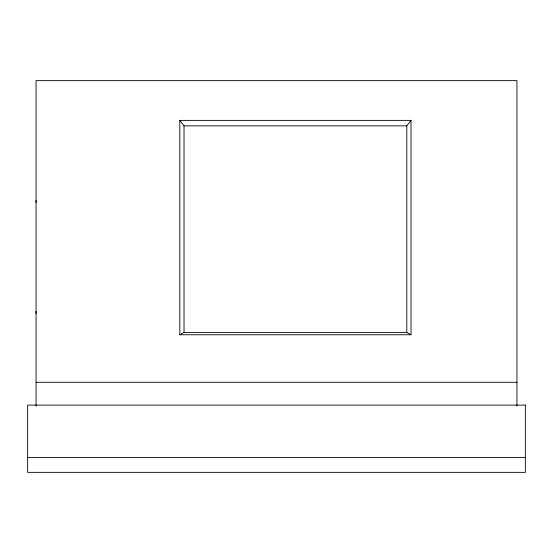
<?xml version="1.0" encoding="UTF-8"?>
<svg xmlns="http://www.w3.org/2000/svg" width="553" height="553" viewBox="0 0 553 553"><rect width="100%" height="100%" fill="white"/><g stroke="black" fill="none" stroke-linecap="round" stroke-linejoin="round"><path stroke-width="0.83" d="M36.056 313.51L36.056 311.387M36.056 202.46L36.056 200.532M411.01 334.752L406.808 332.429L406.808 125.863L411.01 120.388L179.822 120.388L179.822 334.752L411.01 334.752L411.01 120.388M179.822 334.752L184.025 332.429L406.808 332.429M179.822 120.388L184.025 125.863L406.808 125.863M36.056 382.303L516.944 382.303M27.65 457.414L525.35 457.414M516.944 406.02L516.944 80.634L36.056 80.634L36.056 406.02M184.025 125.863L184.025 332.429M525.35 405.107L27.65 405.107L27.65 472.366L525.35 472.366L525.35 405.107"/></g></svg>
